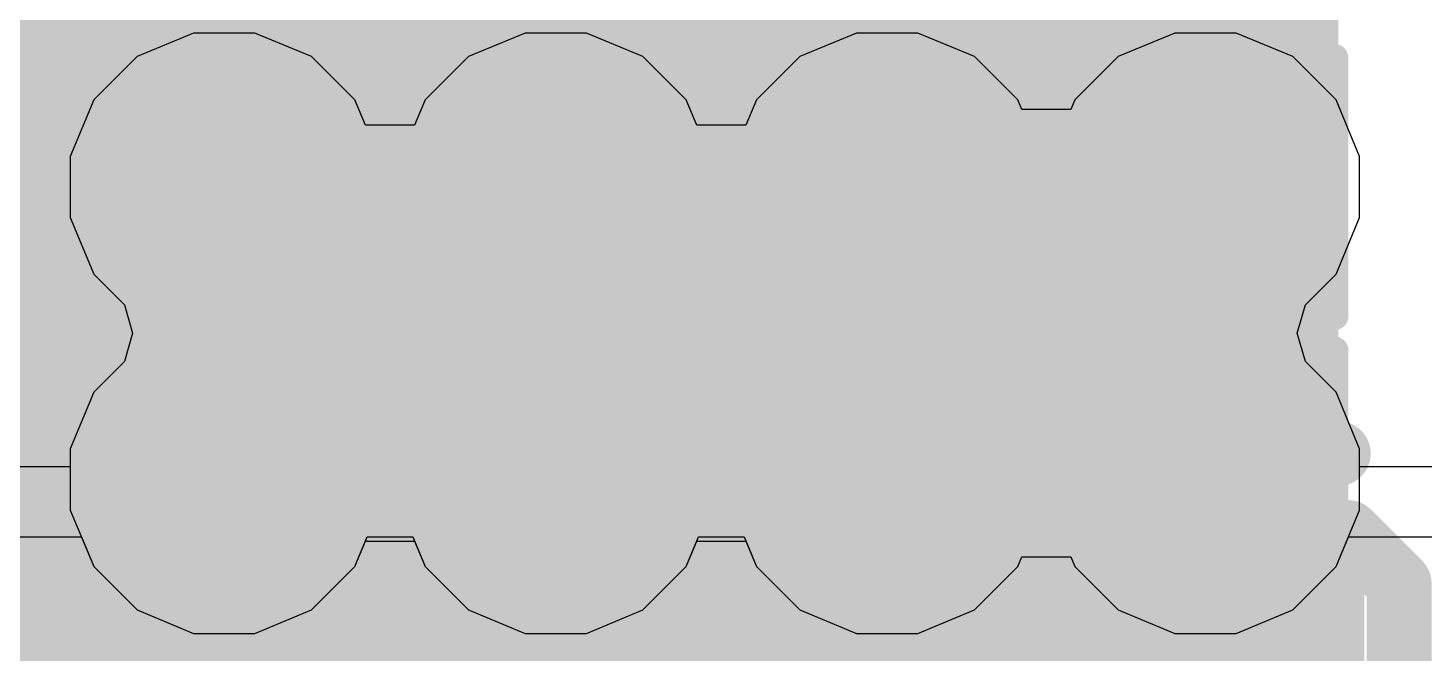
# Model space of a CAD drawing. Header units: inches. Extents: x -6 to 283, y -12 to 154.
# Drawn here: x 13.267 to 16, y -1.917 to -0.693 of the extents above; entities that cross this region are included whole.
import ezdxf

# ---------------------------------------------------------------- set-up
doc = ezdxf.new("R2010")
doc.units = ezdxf.units.IN
for name, color, linetype in [('Bottom Layer', 5, 'Continuous'), ('Drill Drawing', 1, 'Continuous'), ('GND-1', 16, 'Continuous'), ('GND-2', 90, 'Continuous'), ('GND-3', 216, 'Continuous'), ('GND-4', 54, 'Continuous'), ('PWR-1', 156, 'Continuous'), ('PWR-2', 130, 'Continuous'), ('Signal L1', 76, 'Continuous'), ('Signal L2', 6, 'Continuous'), ('Top Layer', 1, 'Continuous'), ('Top Overlay', 2, 'Continuous'), ('Top Paste', 8, 'Continuous'), ('Top Solder', 216, 'Continuous'), ('Via Holes', 16, 'Continuous')]:
    doc.layers.add(name, color=color, linetype=linetype)

# ---------------------------------------------------------------- blocks, each defined once
blk = doc.blocks.new('DFN1006_2L__B__D____________200')
at = {"layer": 'Top Layer'}
for points in [[(-0.525, 0.35), (-0.125, 0.35), (-0.125, -0.35), (-0.525, -0.35)], [(0.125, 0.35), (0.525, 0.35), (0.525, -0.35), (0.125, -0.35)]]:
    blk.add_hatch(color=1, dxfattribs=at).paths.add_polyline_path(points)
at = {"layer": 'Top Paste'}
for points in [[(-0.525, 0.35), (-0.125, 0.35), (-0.125, -0.35), (-0.525, -0.35)], [(0.125, 0.35), (0.525, 0.35), (0.525, -0.35), (0.125, -0.35)]]:
    blk.add_hatch(color=8, dxfattribs=at).paths.add_polyline_path(points)
at = {"layer": 'Top Solder'}
for points in [[(-0.5758, 0.4008), (-0.0742, 0.4008), (-0.0742, -0.4008), (-0.5758, -0.4008)], [(0.0742, 0.4008), (0.5758, 0.4008), (0.5758, -0.4008), (0.0742, -0.4008)]]:
    blk.add_hatch(color=216, dxfattribs=at).paths.add_polyline_path(points)
at = {"layer": 'Top Overlay'}
for points in [[(-0.6283, 0.3691, 0.127, 0.127, 0), (-0.5283, 0.4692, 0.127, 0.127, 0)], [(-0.4983, 0.4692, 0.127, 0.127, 0), (-0.5283, 0.4692, 0.127, 0.127, 0)], [(-0.254, 0.4692, 0.127, 0.127, 0), (-0.4983, 0.4692, 0.127, 0.127, 0)], [(0.4983, 0.4692, 0.127, 0.127, 0), (0.254, 0.4692, 0.127, 0.127, 0)], [(0.5283, 0.4692, 0.127, 0.127, 0), (0.4983, 0.4692, 0.127, 0.127, 0)], [(0.6283, 0.3691, 0.127, 0.127, 0), (0.5283, 0.4692, 0.127, 0.127, 0)], [(-0.783, -0.41, 0.127, 0.127, 0), (-0.783, 0.35, 0.127, 0.127, 0)], [(-0.6283, -0.3691, 0.127, 0.127, 0), (-0.6283, 0.3691, 0.127, 0.127, 0)], [(0.6283, -0.3691, 0.127, 0.127, 0), (0.6283, 0.3691, 0.127, 0.127, 0)], [(0.783, -0.41, 0.127, 0.127, 0), (0.783, 0.35, 0.127, 0.127, 0)], [(-0.5283, -0.4692, 0.127, 0.127, 0), (-0.6283, -0.3691, 0.127, 0.127, 0)], [(0.5283, -0.4692, 0.127, 0.127, 0), (0.6283, -0.3691, 0.127, 0.127, 0)], [(-0.254, -0.4692, 0.127, 0.127, 0), (-0.5283, -0.4692, 0.127, 0.127, 0)], [(0.5283, -0.4692, 0.127, 0.127, 0), (0.254, -0.4692, 0.127, 0.127, 0)]]:
    blk.add_lwpolyline(points, format="xyseb", dxfattribs=at)
for points in [[(-0.5601, 0.4692, 0.0635, 0.0635, 1), (-0.4966, 0.4692, 0.0635, 0.0635, 1)], [(-0.5601, 0.4692, 0.0635, 0.0635, 1), (-0.4966, 0.4692, 0.0635, 0.0635, 1)], [(-0.5301, 0.4692, 0.0635, 0.0635, 1), (-0.4666, 0.4692, 0.0635, 0.0635, 1)], [(-0.5301, 0.4692, 0.0635, 0.0635, 1), (-0.4666, 0.4692, 0.0635, 0.0635, 1)], [(-0.2857, 0.4692, 0.0635, 0.0635, 1), (-0.2223, 0.4692, 0.0635, 0.0635, 1)], [(0.2223, 0.4692, 0.0635, 0.0635, 1), (0.2857, 0.4692, 0.0635, 0.0635, 1)], [(0.4666, 0.4692, 0.0635, 0.0635, 1), (0.5301, 0.4692, 0.0635, 0.0635, 1)], [(0.4666, 0.4692, 0.0635, 0.0635, 1), (0.5301, 0.4692, 0.0635, 0.0635, 1)], [(0.4966, 0.4692, 0.0635, 0.0635, 1), (0.5601, 0.4692, 0.0635, 0.0635, 1)], [(0.4966, 0.4692, 0.0635, 0.0635, 1), (0.5601, 0.4692, 0.0635, 0.0635, 1)], [(-0.8147, 0.35, 0.0635, 0.0635, 1), (-0.7512, 0.35, 0.0635, 0.0635, 1)], [(-0.6601, 0.3691, 0.0635, 0.0635, 1), (-0.5966, 0.3691, 0.0635, 0.0635, 1)], [(-0.6601, 0.3691, 0.0635, 0.0635, 1), (-0.5966, 0.3691, 0.0635, 0.0635, 1)], [(0.5966, 0.3691, 0.0635, 0.0635, 1), (0.6601, 0.3691, 0.0635, 0.0635, 1)], [(0.5966, 0.3691, 0.0635, 0.0635, 1), (0.6601, 0.3691, 0.0635, 0.0635, 1)], [(0.7512, 0.35, 0.0635, 0.0635, 1), (0.8147, 0.35, 0.0635, 0.0635, 1)], [(-0.6601, -0.3691, 0.0635, 0.0635, 1), (-0.5966, -0.3691, 0.0635, 0.0635, 1)], [(-0.6601, -0.3691, 0.0635, 0.0635, 1), (-0.5966, -0.3691, 0.0635, 0.0635, 1)], [(0.5966, -0.3691, 0.0635, 0.0635, 1), (0.6601, -0.3691, 0.0635, 0.0635, 1)], [(0.5966, -0.3691, 0.0635, 0.0635, 1), (0.6601, -0.3691, 0.0635, 0.0635, 1)], [(-0.8147, -0.41, 0.0635, 0.0635, 1), (-0.7512, -0.41, 0.0635, 0.0635, 1)], [(0.7512, -0.41, 0.0635, 0.0635, 1), (0.8147, -0.41, 0.0635, 0.0635, 1)], [(-0.5601, -0.4692, 0.0635, 0.0635, 1), (-0.4966, -0.4692, 0.0635, 0.0635, 1)], [(-0.5601, -0.4692, 0.0635, 0.0635, 1), (-0.4966, -0.4692, 0.0635, 0.0635, 1)], [(-0.2857, -0.4692, 0.0635, 0.0635, 1), (-0.2223, -0.4692, 0.0635, 0.0635, 1)], [(0.2223, -0.4692, 0.0635, 0.0635, 1), (0.2857, -0.4692, 0.0635, 0.0635, 1)], [(0.4966, -0.4692, 0.0635, 0.0635, 1), (0.5601, -0.4692, 0.0635, 0.0635, 1)], [(0.4966, -0.4692, 0.0635, 0.0635, 1), (0.5601, -0.4692, 0.0635, 0.0635, 1)]]:
    blk.add_lwpolyline(points, format="xyseb", close=True, dxfattribs=at)

msp = doc.modelspace()

# ---------------------------------------------------------------- hatches: boundary and pattern name
at = {"layer": 'Bottom Layer'}
h = msp.add_hatch(color=5, dxfattribs=at)
edge = h.paths.add_edge_path()
edge.add_arc((13.6514, -1.0041), 0.2, 0, 360)
h = msp.add_hatch(color=5, dxfattribs=at)
edge = h.paths.add_edge_path()
edge.add_arc((14.3002, -1.0041), 0.2, 0, 360)
h = msp.add_hatch(color=5, dxfattribs=at)
edge = h.paths.add_edge_path()
edge.add_arc((14.949, -1.0041), 0.2, 0, 360)
h = msp.add_hatch(color=5, dxfattribs=at)
edge = h.paths.add_edge_path()
edge.add_arc((15.5725, -1.0041), 0.2, 0, 360)
h = msp.add_hatch(color=5, dxfattribs=at)
edge = h.paths.add_edge_path()
edge.add_arc((13.6514, -1.5767), 0.2, 0, 360)
h = msp.add_hatch(color=5, dxfattribs=at)
edge = h.paths.add_edge_path()
edge.add_arc((14.3002, -1.5767), 0.2, 0, 360)
h = msp.add_hatch(color=5, dxfattribs=at)
edge = h.paths.add_edge_path()
edge.add_arc((14.949, -1.5767), 0.2, 0, 360)
h = msp.add_hatch(color=5, dxfattribs=at)
edge = h.paths.add_edge_path()
edge.add_arc((15.5725, -1.5767), 0.2, 0, 360)
at = {"layer": 'GND-1'}
h = msp.add_hatch(color=16, dxfattribs=at)
edge = h.paths.add_edge_path()
edge.add_arc((13.6514, -1.0041), 0.2, 0, 360)
h = msp.add_hatch(color=16, dxfattribs=at)
edge = h.paths.add_edge_path()
edge.add_arc((14.3002, -1.0041), 0.2, 0, 360)
h = msp.add_hatch(color=16, dxfattribs=at)
edge = h.paths.add_edge_path()
edge.add_arc((14.949, -1.0041), 0.2, 0, 360)
h = msp.add_hatch(color=16, dxfattribs=at)
edge = h.paths.add_edge_path()
edge.add_arc((15.5725, -1.0041), 0.2, 0, 360)
h = msp.add_hatch(color=16, dxfattribs=at)
edge = h.paths.add_edge_path()
edge.add_arc((13.6514, -1.5767), 0.2, 0, 360)
h = msp.add_hatch(color=16, dxfattribs=at)
edge = h.paths.add_edge_path()
edge.add_arc((14.3002, -1.5767), 0.2, 0, 360)
h = msp.add_hatch(color=16, dxfattribs=at)
edge = h.paths.add_edge_path()
edge.add_arc((14.949, -1.5767), 0.2, 0, 360)
h = msp.add_hatch(color=16, dxfattribs=at)
edge = h.paths.add_edge_path()
edge.add_arc((15.5725, -1.5767), 0.2, 0, 360)
at = {"layer": 'GND-2'}
h = msp.add_hatch(color=90, dxfattribs=at)
edge = h.paths.add_edge_path()
edge.add_arc((13.6514, -1.0041), 0.2, 0, 360)
h = msp.add_hatch(color=90, dxfattribs=at)
edge = h.paths.add_edge_path()
edge.add_arc((14.3002, -1.0041), 0.2, 0, 360)
h = msp.add_hatch(color=90, dxfattribs=at)
edge = h.paths.add_edge_path()
edge.add_arc((14.949, -1.0041), 0.2, 0, 360)
h = msp.add_hatch(color=90, dxfattribs=at)
edge = h.paths.add_edge_path()
edge.add_arc((15.5725, -1.0041), 0.2, 0, 360)
h = msp.add_hatch(color=90, dxfattribs=at)
edge = h.paths.add_edge_path()
edge.add_arc((13.6514, -1.5767), 0.2, 0, 360)
h = msp.add_hatch(color=90, dxfattribs=at)
edge = h.paths.add_edge_path()
edge.add_arc((14.3002, -1.5767), 0.2, 0, 360)
h = msp.add_hatch(color=90, dxfattribs=at)
edge = h.paths.add_edge_path()
edge.add_arc((14.949, -1.5767), 0.2, 0, 360)
h = msp.add_hatch(color=90, dxfattribs=at)
edge = h.paths.add_edge_path()
edge.add_arc((15.5725, -1.5767), 0.2, 0, 360)
at = {"layer": 'GND-3'}
h = msp.add_hatch(color=216, dxfattribs=at)
edge = h.paths.add_edge_path()
edge.add_arc((13.6514, -1.0041), 0.2, 0, 360)
h = msp.add_hatch(color=216, dxfattribs=at)
edge = h.paths.add_edge_path()
edge.add_arc((14.3002, -1.0041), 0.2, 0, 360)
h = msp.add_hatch(color=216, dxfattribs=at)
edge = h.paths.add_edge_path()
edge.add_arc((14.949, -1.0041), 0.2, 0, 360)
h = msp.add_hatch(color=216, dxfattribs=at)
edge = h.paths.add_edge_path()
edge.add_arc((15.5725, -1.0041), 0.2, 0, 360)
h = msp.add_hatch(color=216, dxfattribs=at)
edge = h.paths.add_edge_path()
edge.add_arc((13.6514, -1.5767), 0.2, 0, 360)
h = msp.add_hatch(color=216, dxfattribs=at)
edge = h.paths.add_edge_path()
edge.add_arc((14.3002, -1.5767), 0.2, 0, 360)
h = msp.add_hatch(color=216, dxfattribs=at)
edge = h.paths.add_edge_path()
edge.add_arc((14.949, -1.5767), 0.2, 0, 360)
h = msp.add_hatch(color=216, dxfattribs=at)
edge = h.paths.add_edge_path()
edge.add_arc((15.5725, -1.5767), 0.2, 0, 360)
at = {"layer": 'GND-4'}
h = msp.add_hatch(color=54, dxfattribs=at)
edge = h.paths.add_edge_path()
edge.add_arc((13.6514, -1.0041), 0.2, 0, 360)
h = msp.add_hatch(color=54, dxfattribs=at)
edge = h.paths.add_edge_path()
edge.add_arc((14.3002, -1.0041), 0.2, 0, 360)
h = msp.add_hatch(color=54, dxfattribs=at)
edge = h.paths.add_edge_path()
edge.add_arc((14.949, -1.0041), 0.2, 0, 360)
h = msp.add_hatch(color=54, dxfattribs=at)
edge = h.paths.add_edge_path()
edge.add_arc((15.5725, -1.0041), 0.2, 0, 360)
h = msp.add_hatch(color=54, dxfattribs=at)
edge = h.paths.add_edge_path()
edge.add_arc((13.6514, -1.5767), 0.2, 0, 360)
h = msp.add_hatch(color=54, dxfattribs=at)
edge = h.paths.add_edge_path()
edge.add_arc((14.3002, -1.5767), 0.2, 0, 360)
h = msp.add_hatch(color=54, dxfattribs=at)
edge = h.paths.add_edge_path()
edge.add_arc((14.949, -1.5767), 0.2, 0, 360)
h = msp.add_hatch(color=54, dxfattribs=at)
edge = h.paths.add_edge_path()
edge.add_arc((15.5725, -1.5767), 0.2, 0, 360)
at = {"layer": 'PWR-1'}
h = msp.add_hatch(color=156, dxfattribs=at)
edge = h.paths.add_edge_path()
edge.add_arc((13.6514, -1.0041), 0.2, 0, 360)
h = msp.add_hatch(color=156, dxfattribs=at)
edge = h.paths.add_edge_path()
edge.add_arc((14.3002, -1.0041), 0.2, 0, 360)
h = msp.add_hatch(color=156, dxfattribs=at)
edge = h.paths.add_edge_path()
edge.add_arc((14.949, -1.0041), 0.2, 0, 360)
h = msp.add_hatch(color=156, dxfattribs=at)
edge = h.paths.add_edge_path()
edge.add_arc((15.5725, -1.0041), 0.2, 0, 360)
h = msp.add_hatch(color=156, dxfattribs=at)
edge = h.paths.add_edge_path()
edge.add_arc((13.6514, -1.5767), 0.2, 0, 360)
h = msp.add_hatch(color=156, dxfattribs=at)
edge = h.paths.add_edge_path()
edge.add_arc((14.3002, -1.5767), 0.2, 0, 360)
h = msp.add_hatch(color=156, dxfattribs=at)
edge = h.paths.add_edge_path()
edge.add_arc((14.949, -1.5767), 0.2, 0, 360)
h = msp.add_hatch(color=156, dxfattribs=at)
edge = h.paths.add_edge_path()
edge.add_arc((15.5725, -1.5767), 0.2, 0, 360)
at = {"layer": 'PWR-2'}
h = msp.add_hatch(color=130, dxfattribs=at)
edge = h.paths.add_edge_path()
edge.add_arc((13.6514, -1.0041), 0.2, 0, 360)
h = msp.add_hatch(color=130, dxfattribs=at)
edge = h.paths.add_edge_path()
edge.add_arc((14.3002, -1.0041), 0.2, 0, 360)
h = msp.add_hatch(color=130, dxfattribs=at)
edge = h.paths.add_edge_path()
edge.add_arc((14.949, -1.0041), 0.2, 0, 360)
h = msp.add_hatch(color=130, dxfattribs=at)
edge = h.paths.add_edge_path()
edge.add_arc((15.5725, -1.0041), 0.2, 0, 360)
h = msp.add_hatch(color=130, dxfattribs=at)
edge = h.paths.add_edge_path()
edge.add_arc((13.6514, -1.5767), 0.2, 0, 360)
h = msp.add_hatch(color=130, dxfattribs=at)
edge = h.paths.add_edge_path()
edge.add_arc((14.3002, -1.5767), 0.2, 0, 360)
h = msp.add_hatch(color=130, dxfattribs=at)
edge = h.paths.add_edge_path()
edge.add_arc((14.949, -1.5767), 0.2, 0, 360)
h = msp.add_hatch(color=130, dxfattribs=at)
edge = h.paths.add_edge_path()
edge.add_arc((15.5725, -1.5767), 0.2, 0, 360)
at = {"layer": 'Signal L1'}
h = msp.add_hatch(color=76, dxfattribs=at)
edge = h.paths.add_edge_path()
edge.add_arc((13.6514, -1.0041), 0.2, 0, 360)
h = msp.add_hatch(color=76, dxfattribs=at)
edge = h.paths.add_edge_path()
edge.add_arc((14.3002, -1.0041), 0.2, 0, 360)
h = msp.add_hatch(color=76, dxfattribs=at)
edge = h.paths.add_edge_path()
edge.add_arc((14.949, -1.0041), 0.2, 0, 360)
h = msp.add_hatch(color=76, dxfattribs=at)
edge = h.paths.add_edge_path()
edge.add_arc((15.5725, -1.0041), 0.2, 0, 360)
h = msp.add_hatch(color=76, dxfattribs=at)
edge = h.paths.add_edge_path()
edge.add_arc((13.6514, -1.5767), 0.2, 0, 360)
h = msp.add_hatch(color=76, dxfattribs=at)
edge = h.paths.add_edge_path()
edge.add_arc((14.3002, -1.5767), 0.2, 0, 360)
h = msp.add_hatch(color=76, dxfattribs=at)
edge = h.paths.add_edge_path()
edge.add_arc((14.949, -1.5767), 0.2, 0, 360)
h = msp.add_hatch(color=76, dxfattribs=at)
edge = h.paths.add_edge_path()
edge.add_arc((15.5725, -1.5767), 0.2, 0, 360)
at = {"layer": 'Signal L2'}
h = msp.add_hatch(color=6, dxfattribs=at)
edge = h.paths.add_edge_path()
edge.add_arc((13.6514, -1.0041), 0.2, 0, 360)
h = msp.add_hatch(color=6, dxfattribs=at)
edge = h.paths.add_edge_path()
edge.add_arc((14.3002, -1.0041), 0.2, 0, 360)
h = msp.add_hatch(color=6, dxfattribs=at)
edge = h.paths.add_edge_path()
edge.add_arc((14.949, -1.0041), 0.2, 0, 360)
h = msp.add_hatch(color=6, dxfattribs=at)
edge = h.paths.add_edge_path()
edge.add_arc((15.5725, -1.0041), 0.2, 0, 360)
h = msp.add_hatch(color=6, dxfattribs=at)
edge = h.paths.add_edge_path()
edge.add_arc((13.6514, -1.5767), 0.2, 0, 360)
h = msp.add_hatch(color=6, dxfattribs=at)
edge = h.paths.add_edge_path()
edge.add_arc((14.3002, -1.5767), 0.2, 0, 360)
h = msp.add_hatch(color=6, dxfattribs=at)
edge = h.paths.add_edge_path()
edge.add_arc((14.949, -1.5767), 0.2, 0, 360)
h = msp.add_hatch(color=6, dxfattribs=at)
edge = h.paths.add_edge_path()
edge.add_arc((15.5725, -1.5767), 0.2, 0, 360)
at = {"layer": 'Top Layer'}
msp.add_hatch(color=1, dxfattribs=at).paths.add_polyline_path([(11.3164, -2.2167), (15.8324, -2.2167), (15.8324, -0.6047), (11.3164, -0.6047)])
h = msp.add_hatch(color=1, dxfattribs=at)
edge = h.paths.add_edge_path()
edge.add_arc((13.6514, -1.0041), 0.2, 0, 360)
h = msp.add_hatch(color=1, dxfattribs=at)
edge = h.paths.add_edge_path()
edge.add_arc((14.3002, -1.0041), 0.2, 0, 360)
h = msp.add_hatch(color=1, dxfattribs=at)
edge = h.paths.add_edge_path()
edge.add_arc((14.949, -1.0041), 0.2, 0, 360)
h = msp.add_hatch(color=1, dxfattribs=at)
edge = h.paths.add_edge_path()
edge.add_arc((15.5725, -1.0041), 0.2, 0, 360)
h = msp.add_hatch(color=1, dxfattribs=at)
edge = h.paths.add_edge_path()
edge.add_arc((13.6514, -1.5767), 0.2, 0, 360)
h = msp.add_hatch(color=1, dxfattribs=at)
edge = h.paths.add_edge_path()
edge.add_arc((14.3002, -1.5767), 0.2, 0, 360)
h = msp.add_hatch(color=1, dxfattribs=at)
edge = h.paths.add_edge_path()
edge.add_arc((14.949, -1.5767), 0.2, 0, 360)
h = msp.add_hatch(color=1, dxfattribs=at)
edge = h.paths.add_edge_path()
edge.add_arc((15.5725, -1.5767), 0.2, 0, 360)
at = {"layer": 'Via Holes'}
h = msp.add_hatch(color=7, dxfattribs=at)
edge = h.paths.add_edge_path()
edge.add_arc((13.6514, -1.0041), 0.1, 0, 360)
h = msp.add_hatch(color=7, dxfattribs=at)
edge = h.paths.add_edge_path()
edge.add_arc((14.3002, -1.0041), 0.1, 0, 360)
h = msp.add_hatch(color=7, dxfattribs=at)
edge = h.paths.add_edge_path()
edge.add_arc((14.949, -1.0041), 0.1, 0, 360)
h = msp.add_hatch(color=7, dxfattribs=at)
edge = h.paths.add_edge_path()
edge.add_arc((15.5725, -1.0041), 0.1, 0, 360)
h = msp.add_hatch(color=7, dxfattribs=at)
edge = h.paths.add_edge_path()
edge.add_arc((13.6514, -1.5767), 0.1, 0, 360)
h = msp.add_hatch(color=7, dxfattribs=at)
edge = h.paths.add_edge_path()
edge.add_arc((14.3002, -1.5767), 0.1, 0, 360)
h = msp.add_hatch(color=7, dxfattribs=at)
edge = h.paths.add_edge_path()
edge.add_arc((14.949, -1.5767), 0.1, 0, 360)
h = msp.add_hatch(color=7, dxfattribs=at)
edge = h.paths.add_edge_path()
edge.add_arc((15.5725, -1.5767), 0.1, 0, 360)

# ---------------------------------------------------------------- linework, layer by layer
at = {"layer": 'Bottom Layer'}
for p, q in [((13.5914, -0.7025), (13.4806, -0.7484)), ((13.7114, -0.7025), (13.5914, -0.7025)), ((13.8223, -0.7484), (13.7114, -0.7025)), ((14.2402, -0.7025), (14.1294, -0.7484)), ((14.3602, -0.7025), (14.2402, -0.7025)), ((14.4711, -0.7484), (14.3602, -0.7025)), ((14.8891, -0.7025), (14.7782, -0.7484)), ((15.009, -0.7025), (14.8891, -0.7025)), ((15.1199, -0.7484), (15.009, -0.7025)), ((15.5125, -0.7025), (15.4016, -0.7484)), ((15.6325, -0.7025), (15.5125, -0.7025)), ((15.7433, -0.7484), (15.6325, -0.7025)), ((13.4806, -0.7484), (13.3957, -0.8332)), ((13.9071, -0.8332), (13.8223, -0.7484)), ((14.1294, -0.7484), (14.0445, -0.8332)), ((14.5559, -0.8332), (14.4711, -0.7484)), ((14.7782, -0.7484), (14.6934, -0.8332)), ((15.2047, -0.8332), (15.1199, -0.7484)), ((15.4016, -0.7484), (15.3168, -0.8332)), ((15.8281, -0.8332), (15.7433, -0.7484)), ((13.3957, -0.8332), (13.3498, -0.9441)), ((13.9277, -0.883), (13.9071, -0.8332)), ((14.0445, -0.8332), (14.0239, -0.883)), ((14.5765, -0.883), (14.5559, -0.8332)), ((14.6934, -0.8332), (14.6728, -0.883)), ((15.2126, -0.8523), (15.2047, -0.8332)), ((15.3168, -0.8332), (15.3089, -0.8523)), ((15.8741, -0.9441), (15.8281, -0.8332)), ((15.3089, -0.8523), (15.2126, -0.8523)), ((14.0239, -0.883), (13.9277, -0.883)), ((14.6728, -0.883), (14.5765, -0.883)), ((13.3498, -0.9441), (13.3498, -1.064)), ((15.8741, -1.064), (15.8741, -0.9441)), ((13.3498, -1.064), (13.3957, -1.1749)), ((15.8281, -1.1749), (15.8741, -1.064)), ((13.3957, -1.1749), (13.4558, -1.235)), ((15.768, -1.235), (15.8281, -1.1749)), ((13.4558, -1.235), (13.4718, -1.2904)), ((15.7521, -1.2904), (15.768, -1.235)), ((13.4718, -1.2904), (13.4558, -1.3457)), ((15.768, -1.3457), (15.7521, -1.2904)), ((13.4558, -1.3457), (13.3957, -1.4058)), ((15.8281, -1.4058), (15.768, -1.3457)), ((13.3957, -1.4058), (13.3498, -1.5167)), ((15.8741, -1.5167), (15.8281, -1.4058)), ((13.3498, -1.5167), (13.3498, -1.552)), ((15.8741, -1.552), (15.8741, -1.5167)), ((13.3498, -1.552), (13.1364, -1.552)), ((16.3689, -1.552), (15.8741, -1.552)), ((13.1364, -1.6894), (13.3717, -1.6894)), ((13.3717, -1.6894), (13.3957, -1.7475)), ((13.9071, -1.7475), (13.9312, -1.6894)), ((13.9312, -1.6894), (14.0205, -1.6894)), ((14.0205, -1.6894), (14.0445, -1.7475)), ((14.5559, -1.7475), (14.58, -1.6894)), ((14.58, -1.6894), (14.6693, -1.6894)), ((14.6693, -1.6894), (14.6934, -1.7475)), ((15.8281, -1.7475), (15.8522, -1.6894)), ((15.8522, -1.6894), (19.8747, -1.6894)), ((13.3957, -1.7475), (13.4806, -1.8324)), ((13.8223, -1.8324), (13.9071, -1.7475)), ((14.0445, -1.7475), (14.1294, -1.8324)), ((14.4711, -1.8324), (14.5559, -1.7475)), ((14.6934, -1.7475), (14.7782, -1.8324)), ((15.1199, -1.8324), (15.2047, -1.7475)), ((15.2047, -1.7475), (15.2126, -1.7284)), ((15.2126, -1.7284), (15.3089, -1.7284)), ((15.3089, -1.7284), (15.3168, -1.7475)), ((15.3168, -1.7475), (15.4016, -1.8324)), ((15.7433, -1.8324), (15.8281, -1.7475)), ((13.4806, -1.8324), (13.5914, -1.8783)), ((13.7114, -1.8783), (13.8223, -1.8324)), ((14.1294, -1.8324), (14.2402, -1.8783)), ((14.3602, -1.8783), (14.4711, -1.8324)), ((14.7782, -1.8324), (14.8891, -1.8783)), ((15.009, -1.8783), (15.1199, -1.8324)), ((15.4016, -1.8324), (15.5125, -1.8783)), ((15.6325, -1.8783), (15.7433, -1.8324)), ((13.5914, -1.8783), (13.7114, -1.8783)), ((14.2402, -1.8783), (14.3602, -1.8783)), ((14.8891, -1.8783), (15.009, -1.8783)), ((15.5125, -1.8783), (15.6325, -1.8783))]:
    msp.add_line(p, q, dxfattribs=at)
at = {"layer": 'Drill Drawing'}
for points in [[(13.3974, -0.7501, 0.0508, 0.0508, 0), (13.9054, -0.7501, 0.0508, 0.0508, 0)], [(13.3974, -1.2581, 0.0508, 0.0508, 0), (13.3974, -0.7501, 0.0508, 0.0508, 0)], [(13.9054, -1.2581, 0.0508, 0.0508, 0), (13.9054, -0.7501, 0.0508, 0.0508, 0)], [(14.0462, -0.7501, 0.0508, 0.0508, 0), (14.5542, -0.7501, 0.0508, 0.0508, 0)], [(14.0462, -1.2581, 0.0508, 0.0508, 0), (14.0462, -0.7501, 0.0508, 0.0508, 0)], [(14.5542, -1.2581, 0.0508, 0.0508, 0), (14.5542, -0.7501, 0.0508, 0.0508, 0)], [(14.695, -0.7501, 0.0508, 0.0508, 0), (15.203, -0.7501, 0.0508, 0.0508, 0)], [(14.695, -1.2581, 0.0508, 0.0508, 0), (14.695, -0.7501, 0.0508, 0.0508, 0)], [(15.203, -1.2581, 0.0508, 0.0508, 0), (15.203, -0.7501, 0.0508, 0.0508, 0)], [(15.3185, -0.7501, 0.0508, 0.0508, 0), (15.8265, -0.7501, 0.0508, 0.0508, 0)], [(15.3185, -1.2581, 0.0508, 0.0508, 0), (15.3185, -0.7501, 0.0508, 0.0508, 0)], [(15.8265, -1.2581, 0.0508, 0.0508, 0), (15.8265, -0.7501, 0.0508, 0.0508, 0)], [(13.3974, -1.2581, 0.0508, 0.0508, 0), (13.9054, -1.2581, 0.0508, 0.0508, 0)], [(14.0462, -1.2581, 0.0508, 0.0508, 0), (14.5542, -1.2581, 0.0508, 0.0508, 0)], [(14.695, -1.2581, 0.0508, 0.0508, 0), (15.203, -1.2581, 0.0508, 0.0508, 0)], [(15.3185, -1.2581, 0.0508, 0.0508, 0), (15.8265, -1.2581, 0.0508, 0.0508, 0)], [(13.3974, -1.3227, 0.0508, 0.0508, 0), (13.9054, -1.3227, 0.0508, 0.0508, 0)], [(13.3974, -1.8307, 0.0508, 0.0508, 0), (13.3974, -1.3227, 0.0508, 0.0508, 0)], [(13.9054, -1.8307, 0.0508, 0.0508, 0), (13.9054, -1.3227, 0.0508, 0.0508, 0)], [(14.0462, -1.3227, 0.0508, 0.0508, 0), (14.5542, -1.3227, 0.0508, 0.0508, 0)], [(14.0462, -1.8307, 0.0508, 0.0508, 0), (14.0462, -1.3227, 0.0508, 0.0508, 0)], [(14.5542, -1.8307, 0.0508, 0.0508, 0), (14.5542, -1.3227, 0.0508, 0.0508, 0)], [(14.695, -1.3227, 0.0508, 0.0508, 0), (15.203, -1.3227, 0.0508, 0.0508, 0)], [(14.695, -1.8307, 0.0508, 0.0508, 0), (14.695, -1.3227, 0.0508, 0.0508, 0)], [(15.203, -1.8307, 0.0508, 0.0508, 0), (15.203, -1.3227, 0.0508, 0.0508, 0)], [(15.3185, -1.3227, 0.0508, 0.0508, 0), (15.8265, -1.3227, 0.0508, 0.0508, 0)], [(15.3185, -1.8307, 0.0508, 0.0508, 0), (15.3185, -1.3227, 0.0508, 0.0508, 0)], [(15.8265, -1.8307, 0.0508, 0.0508, 0), (15.8265, -1.3227, 0.0508, 0.0508, 0)], [(13.3974, -1.8307, 0.0508, 0.0508, 0), (13.9054, -1.8307, 0.0508, 0.0508, 0)], [(14.0462, -1.8307, 0.0508, 0.0508, 0), (14.5542, -1.8307, 0.0508, 0.0508, 0)], [(14.695, -1.8307, 0.0508, 0.0508, 0), (15.203, -1.8307, 0.0508, 0.0508, 0)], [(15.3185, -1.8307, 0.0508, 0.0508, 0), (15.8265, -1.8307, 0.0508, 0.0508, 0)]]:
    msp.add_lwpolyline(points, format="xyseb", dxfattribs=at)
for points in [[(13.3847, -0.7501, 0.0254, 0.0254, 1), (13.4101, -0.7501, 0.0254, 0.0254, 1)], [(13.3847, -0.7501, 0.0254, 0.0254, 1), (13.4101, -0.7501, 0.0254, 0.0254, 1)], [(13.8927, -0.7501, 0.0254, 0.0254, 1), (13.9181, -0.7501, 0.0254, 0.0254, 1)], [(13.8927, -0.7501, 0.0254, 0.0254, 1), (13.9181, -0.7501, 0.0254, 0.0254, 1)], [(14.0335, -0.7501, 0.0254, 0.0254, 1), (14.0589, -0.7501, 0.0254, 0.0254, 1)], [(14.0335, -0.7501, 0.0254, 0.0254, 1), (14.0589, -0.7501, 0.0254, 0.0254, 1)], [(14.5415, -0.7501, 0.0254, 0.0254, 1), (14.5669, -0.7501, 0.0254, 0.0254, 1)], [(14.5415, -0.7501, 0.0254, 0.0254, 1), (14.5669, -0.7501, 0.0254, 0.0254, 1)], [(14.6823, -0.7501, 0.0254, 0.0254, 1), (14.7077, -0.7501, 0.0254, 0.0254, 1)], [(14.6823, -0.7501, 0.0254, 0.0254, 1), (14.7077, -0.7501, 0.0254, 0.0254, 1)], [(15.1903, -0.7501, 0.0254, 0.0254, 1), (15.2157, -0.7501, 0.0254, 0.0254, 1)], [(15.1903, -0.7501, 0.0254, 0.0254, 1), (15.2157, -0.7501, 0.0254, 0.0254, 1)], [(15.3058, -0.7501, 0.0254, 0.0254, 1), (15.3312, -0.7501, 0.0254, 0.0254, 1)], [(15.3058, -0.7501, 0.0254, 0.0254, 1), (15.3312, -0.7501, 0.0254, 0.0254, 1)], [(15.8138, -0.7501, 0.0254, 0.0254, 1), (15.8392, -0.7501, 0.0254, 0.0254, 1)], [(15.8138, -0.7501, 0.0254, 0.0254, 1), (15.8392, -0.7501, 0.0254, 0.0254, 1)], [(13.3847, -1.2581, 0.0254, 0.0254, 1), (13.4101, -1.2581, 0.0254, 0.0254, 1)], [(13.3847, -1.2581, 0.0254, 0.0254, 1), (13.4101, -1.2581, 0.0254, 0.0254, 1)], [(13.8927, -1.2581, 0.0254, 0.0254, 1), (13.9181, -1.2581, 0.0254, 0.0254, 1)], [(13.8927, -1.2581, 0.0254, 0.0254, 1), (13.9181, -1.2581, 0.0254, 0.0254, 1)], [(14.0335, -1.2581, 0.0254, 0.0254, 1), (14.0589, -1.2581, 0.0254, 0.0254, 1)], [(14.0335, -1.2581, 0.0254, 0.0254, 1), (14.0589, -1.2581, 0.0254, 0.0254, 1)], [(14.5415, -1.2581, 0.0254, 0.0254, 1), (14.5669, -1.2581, 0.0254, 0.0254, 1)], [(14.5415, -1.2581, 0.0254, 0.0254, 1), (14.5669, -1.2581, 0.0254, 0.0254, 1)], [(14.6823, -1.2581, 0.0254, 0.0254, 1), (14.7077, -1.2581, 0.0254, 0.0254, 1)], [(14.6823, -1.2581, 0.0254, 0.0254, 1), (14.7077, -1.2581, 0.0254, 0.0254, 1)], [(15.1903, -1.2581, 0.0254, 0.0254, 1), (15.2157, -1.2581, 0.0254, 0.0254, 1)], [(15.1903, -1.2581, 0.0254, 0.0254, 1), (15.2157, -1.2581, 0.0254, 0.0254, 1)], [(15.3058, -1.2581, 0.0254, 0.0254, 1), (15.3312, -1.2581, 0.0254, 0.0254, 1)], [(15.3058, -1.2581, 0.0254, 0.0254, 1), (15.3312, -1.2581, 0.0254, 0.0254, 1)], [(15.8138, -1.2581, 0.0254, 0.0254, 1), (15.8392, -1.2581, 0.0254, 0.0254, 1)], [(15.8138, -1.2581, 0.0254, 0.0254, 1), (15.8392, -1.2581, 0.0254, 0.0254, 1)], [(13.3847, -1.3227, 0.0254, 0.0254, 1), (13.4101, -1.3227, 0.0254, 0.0254, 1)], [(13.3847, -1.3227, 0.0254, 0.0254, 1), (13.4101, -1.3227, 0.0254, 0.0254, 1)], [(13.8927, -1.3227, 0.0254, 0.0254, 1), (13.9181, -1.3227, 0.0254, 0.0254, 1)], [(13.8927, -1.3227, 0.0254, 0.0254, 1), (13.9181, -1.3227, 0.0254, 0.0254, 1)], [(14.0335, -1.3227, 0.0254, 0.0254, 1), (14.0589, -1.3227, 0.0254, 0.0254, 1)], [(14.0335, -1.3227, 0.0254, 0.0254, 1), (14.0589, -1.3227, 0.0254, 0.0254, 1)], [(14.5415, -1.3227, 0.0254, 0.0254, 1), (14.5669, -1.3227, 0.0254, 0.0254, 1)], [(14.5415, -1.3227, 0.0254, 0.0254, 1), (14.5669, -1.3227, 0.0254, 0.0254, 1)], [(14.6823, -1.3227, 0.0254, 0.0254, 1), (14.7077, -1.3227, 0.0254, 0.0254, 1)], [(14.6823, -1.3227, 0.0254, 0.0254, 1), (14.7077, -1.3227, 0.0254, 0.0254, 1)], [(15.1903, -1.3227, 0.0254, 0.0254, 1), (15.2157, -1.3227, 0.0254, 0.0254, 1)], [(15.1903, -1.3227, 0.0254, 0.0254, 1), (15.2157, -1.3227, 0.0254, 0.0254, 1)], [(15.3058, -1.3227, 0.0254, 0.0254, 1), (15.3312, -1.3227, 0.0254, 0.0254, 1)], [(15.3058, -1.3227, 0.0254, 0.0254, 1), (15.3312, -1.3227, 0.0254, 0.0254, 1)], [(15.8138, -1.3227, 0.0254, 0.0254, 1), (15.8392, -1.3227, 0.0254, 0.0254, 1)], [(15.8138, -1.3227, 0.0254, 0.0254, 1), (15.8392, -1.3227, 0.0254, 0.0254, 1)], [(13.3847, -1.8307, 0.0254, 0.0254, 1), (13.4101, -1.8307, 0.0254, 0.0254, 1)], [(13.3847, -1.8307, 0.0254, 0.0254, 1), (13.4101, -1.8307, 0.0254, 0.0254, 1)], [(13.8927, -1.8307, 0.0254, 0.0254, 1), (13.9181, -1.8307, 0.0254, 0.0254, 1)], [(13.8927, -1.8307, 0.0254, 0.0254, 1), (13.9181, -1.8307, 0.0254, 0.0254, 1)], [(14.0335, -1.8307, 0.0254, 0.0254, 1), (14.0589, -1.8307, 0.0254, 0.0254, 1)], [(14.0335, -1.8307, 0.0254, 0.0254, 1), (14.0589, -1.8307, 0.0254, 0.0254, 1)], [(14.5415, -1.8307, 0.0254, 0.0254, 1), (14.5669, -1.8307, 0.0254, 0.0254, 1)], [(14.5415, -1.8307, 0.0254, 0.0254, 1), (14.5669, -1.8307, 0.0254, 0.0254, 1)], [(14.6823, -1.8307, 0.0254, 0.0254, 1), (14.7077, -1.8307, 0.0254, 0.0254, 1)], [(14.6823, -1.8307, 0.0254, 0.0254, 1), (14.7077, -1.8307, 0.0254, 0.0254, 1)], [(15.1903, -1.8307, 0.0254, 0.0254, 1), (15.2157, -1.8307, 0.0254, 0.0254, 1)], [(15.1903, -1.8307, 0.0254, 0.0254, 1), (15.2157, -1.8307, 0.0254, 0.0254, 1)], [(15.3058, -1.8307, 0.0254, 0.0254, 1), (15.3312, -1.8307, 0.0254, 0.0254, 1)], [(15.3058, -1.8307, 0.0254, 0.0254, 1), (15.3312, -1.8307, 0.0254, 0.0254, 1)], [(15.8138, -1.8307, 0.0254, 0.0254, 1), (15.8392, -1.8307, 0.0254, 0.0254, 1)], [(15.8138, -1.8307, 0.0254, 0.0254, 1), (15.8392, -1.8307, 0.0254, 0.0254, 1)]]:
    msp.add_lwpolyline(points, format="xyseb", close=True, dxfattribs=at)
at = {"layer": 'GND-1'}
for p, q in [((13.5914, -0.7025), (13.4806, -0.7484)), ((13.7114, -0.7025), (13.5914, -0.7025)), ((13.8223, -0.7484), (13.7114, -0.7025)), ((14.2402, -0.7025), (14.1294, -0.7484)), ((14.3602, -0.7025), (14.2402, -0.7025)), ((14.4711, -0.7484), (14.3602, -0.7025)), ((14.8891, -0.7025), (14.7782, -0.7484)), ((15.009, -0.7025), (14.8891, -0.7025)), ((15.1199, -0.7484), (15.009, -0.7025)), ((15.5125, -0.7025), (15.4016, -0.7484)), ((15.6325, -0.7025), (15.5125, -0.7025)), ((15.7433, -0.7484), (15.6325, -0.7025)), ((13.4806, -0.7484), (13.3957, -0.8332)), ((13.9071, -0.8332), (13.8223, -0.7484)), ((14.1294, -0.7484), (14.0445, -0.8332)), ((14.5559, -0.8332), (14.4711, -0.7484)), ((14.7782, -0.7484), (14.6934, -0.8332)), ((15.2047, -0.8332), (15.1199, -0.7484)), ((15.4016, -0.7484), (15.3168, -0.8332)), ((15.8281, -0.8332), (15.7433, -0.7484)), ((13.3957, -0.8332), (13.3498, -0.9441)), ((13.9277, -0.883), (13.9071, -0.8332)), ((14.0445, -0.8332), (14.0239, -0.883)), ((14.5765, -0.883), (14.5559, -0.8332)), ((14.6934, -0.8332), (14.6728, -0.883)), ((15.2126, -0.8523), (15.2047, -0.8332)), ((15.3168, -0.8332), (15.3089, -0.8523)), ((15.8741, -0.9441), (15.8281, -0.8332)), ((15.3089, -0.8523), (15.2126, -0.8523)), ((14.0239, -0.883), (13.9277, -0.883)), ((14.6728, -0.883), (14.5765, -0.883)), ((13.3498, -0.9441), (13.3498, -1.064)), ((15.8741, -1.064), (15.8741, -0.9441)), ((13.3498, -1.064), (13.3957, -1.1749)), ((15.8281, -1.1749), (15.8741, -1.064)), ((13.3957, -1.1749), (13.4558, -1.235)), ((15.768, -1.235), (15.8281, -1.1749)), ((13.4558, -1.235), (13.4718, -1.2904)), ((15.7521, -1.2904), (15.768, -1.235)), ((13.4718, -1.2904), (13.4558, -1.3457)), ((15.768, -1.3457), (15.7521, -1.2904)), ((13.4558, -1.3457), (13.3957, -1.4058)), ((15.8281, -1.4058), (15.768, -1.3457)), ((13.3957, -1.4058), (13.3498, -1.5167)), ((15.8741, -1.5167), (15.8281, -1.4058)), ((13.3498, -1.5167), (13.3498, -1.6367)), ((15.8741, -1.6367), (15.8741, -1.5167)), ((13.3498, -1.6367), (13.3957, -1.7475)), ((15.8281, -1.7475), (15.8741, -1.6367)), ((13.9071, -1.7475), (13.9277, -1.6978)), ((13.9277, -1.6978), (14.0239, -1.6978)), ((14.0239, -1.6978), (14.0445, -1.7475)), ((14.5559, -1.7475), (14.5765, -1.6978)), ((14.5765, -1.6978), (14.6728, -1.6978)), ((14.6728, -1.6978), (14.6934, -1.7475)), ((13.3957, -1.7475), (13.4806, -1.8324)), ((13.8223, -1.8324), (13.9071, -1.7475)), ((14.0445, -1.7475), (14.1294, -1.8324)), ((14.4711, -1.8324), (14.5559, -1.7475)), ((14.6934, -1.7475), (14.7782, -1.8324)), ((15.1199, -1.8324), (15.2047, -1.7475)), ((15.2047, -1.7475), (15.2126, -1.7284)), ((15.2126, -1.7284), (15.3089, -1.7284)), ((15.3089, -1.7284), (15.3168, -1.7475)), ((15.3168, -1.7475), (15.4016, -1.8324)), ((15.7433, -1.8324), (15.8281, -1.7475)), ((13.4806, -1.8324), (13.5914, -1.8783)), ((13.7114, -1.8783), (13.8223, -1.8324)), ((14.1294, -1.8324), (14.2402, -1.8783)), ((14.3602, -1.8783), (14.4711, -1.8324)), ((14.7782, -1.8324), (14.8891, -1.8783)), ((15.009, -1.8783), (15.1199, -1.8324)), ((15.4016, -1.8324), (15.5125, -1.8783)), ((15.6325, -1.8783), (15.7433, -1.8324)), ((13.5914, -1.8783), (13.7114, -1.8783)), ((14.2402, -1.8783), (14.3602, -1.8783)), ((14.8891, -1.8783), (15.009, -1.8783)), ((15.5125, -1.8783), (15.6325, -1.8783))]:
    msp.add_line(p, q, dxfattribs=at)
at = {"layer": 'GND-2'}
for p, q in [((13.5914, -0.7025), (13.4806, -0.7484)), ((13.7114, -0.7025), (13.5914, -0.7025)), ((13.8223, -0.7484), (13.7114, -0.7025)), ((14.2402, -0.7025), (14.1294, -0.7484)), ((14.3602, -0.7025), (14.2402, -0.7025)), ((14.4711, -0.7484), (14.3602, -0.7025)), ((14.8891, -0.7025), (14.7782, -0.7484)), ((15.009, -0.7025), (14.8891, -0.7025)), ((15.1199, -0.7484), (15.009, -0.7025)), ((15.5125, -0.7025), (15.4016, -0.7484)), ((15.6325, -0.7025), (15.5125, -0.7025)), ((15.7433, -0.7484), (15.6325, -0.7025)), ((13.4806, -0.7484), (13.3957, -0.8332)), ((13.9071, -0.8332), (13.8223, -0.7484)), ((14.1294, -0.7484), (14.0445, -0.8332)), ((14.5559, -0.8332), (14.4711, -0.7484)), ((14.7782, -0.7484), (14.6934, -0.8332)), ((15.2047, -0.8332), (15.1199, -0.7484)), ((15.4016, -0.7484), (15.3168, -0.8332)), ((15.8281, -0.8332), (15.7433, -0.7484)), ((13.3957, -0.8332), (13.3498, -0.9441)), ((13.9277, -0.883), (13.9071, -0.8332)), ((14.0445, -0.8332), (14.0239, -0.883)), ((14.5765, -0.883), (14.5559, -0.8332)), ((14.6934, -0.8332), (14.6728, -0.883)), ((15.2126, -0.8523), (15.2047, -0.8332)), ((15.3168, -0.8332), (15.3089, -0.8523)), ((15.8741, -0.9441), (15.8281, -0.8332)), ((15.3089, -0.8523), (15.2126, -0.8523)), ((14.0239, -0.883), (13.9277, -0.883)), ((14.6728, -0.883), (14.5765, -0.883)), ((13.3498, -0.9441), (13.3498, -1.064)), ((15.8741, -1.064), (15.8741, -0.9441)), ((13.3498, -1.064), (13.3957, -1.1749)), ((15.8281, -1.1749), (15.8741, -1.064)), ((13.3957, -1.1749), (13.4558, -1.235)), ((15.768, -1.235), (15.8281, -1.1749)), ((13.4558, -1.235), (13.4718, -1.2904)), ((15.7521, -1.2904), (15.768, -1.235)), ((13.4718, -1.2904), (13.4558, -1.3457)), ((15.768, -1.3457), (15.7521, -1.2904)), ((13.4558, -1.3457), (13.3957, -1.4058)), ((15.8281, -1.4058), (15.768, -1.3457)), ((13.3957, -1.4058), (13.3498, -1.5167)), ((15.8741, -1.5167), (15.8281, -1.4058)), ((13.3498, -1.5167), (13.3498, -1.6367)), ((15.8741, -1.6367), (15.8741, -1.5167)), ((13.3498, -1.6367), (13.3957, -1.7475)), ((15.8281, -1.7475), (15.8741, -1.6367)), ((13.9071, -1.7475), (13.9277, -1.6978)), ((13.9277, -1.6978), (14.0239, -1.6978)), ((14.0239, -1.6978), (14.0445, -1.7475)), ((14.5559, -1.7475), (14.5765, -1.6978)), ((14.5765, -1.6978), (14.6728, -1.6978)), ((14.6728, -1.6978), (14.6934, -1.7475)), ((13.3957, -1.7475), (13.4806, -1.8324)), ((13.8223, -1.8324), (13.9071, -1.7475)), ((14.0445, -1.7475), (14.1294, -1.8324)), ((14.4711, -1.8324), (14.5559, -1.7475)), ((14.6934, -1.7475), (14.7782, -1.8324)), ((15.1199, -1.8324), (15.2047, -1.7475)), ((15.2047, -1.7475), (15.2126, -1.7284)), ((15.2126, -1.7284), (15.3089, -1.7284)), ((15.3089, -1.7284), (15.3168, -1.7475)), ((15.3168, -1.7475), (15.4016, -1.8324)), ((15.7433, -1.8324), (15.8281, -1.7475)), ((13.4806, -1.8324), (13.5914, -1.8783)), ((13.7114, -1.8783), (13.8223, -1.8324)), ((14.1294, -1.8324), (14.2402, -1.8783)), ((14.3602, -1.8783), (14.4711, -1.8324)), ((14.7782, -1.8324), (14.8891, -1.8783)), ((15.009, -1.8783), (15.1199, -1.8324)), ((15.4016, -1.8324), (15.5125, -1.8783)), ((15.6325, -1.8783), (15.7433, -1.8324)), ((13.5914, -1.8783), (13.7114, -1.8783)), ((14.2402, -1.8783), (14.3602, -1.8783)), ((14.8891, -1.8783), (15.009, -1.8783)), ((15.5125, -1.8783), (15.6325, -1.8783))]:
    msp.add_line(p, q, dxfattribs=at)
at = {"layer": 'GND-3'}
for p, q in [((13.5914, -0.7025), (13.4806, -0.7484)), ((13.7114, -0.7025), (13.5914, -0.7025)), ((13.8223, -0.7484), (13.7114, -0.7025)), ((14.2402, -0.7025), (14.1294, -0.7484)), ((14.3602, -0.7025), (14.2402, -0.7025)), ((14.4711, -0.7484), (14.3602, -0.7025)), ((14.8891, -0.7025), (14.7782, -0.7484)), ((15.009, -0.7025), (14.8891, -0.7025)), ((15.1199, -0.7484), (15.009, -0.7025)), ((15.5125, -0.7025), (15.4016, -0.7484)), ((15.6325, -0.7025), (15.5125, -0.7025)), ((15.7433, -0.7484), (15.6325, -0.7025)), ((13.4806, -0.7484), (13.3957, -0.8332)), ((13.9071, -0.8332), (13.8223, -0.7484)), ((14.1294, -0.7484), (14.0445, -0.8332)), ((14.5559, -0.8332), (14.4711, -0.7484)), ((14.7782, -0.7484), (14.6934, -0.8332)), ((15.2047, -0.8332), (15.1199, -0.7484)), ((15.4016, -0.7484), (15.3168, -0.8332)), ((15.8281, -0.8332), (15.7433, -0.7484)), ((13.3957, -0.8332), (13.3498, -0.9441)), ((13.9277, -0.883), (13.9071, -0.8332)), ((14.0445, -0.8332), (14.0239, -0.883)), ((14.5765, -0.883), (14.5559, -0.8332)), ((14.6934, -0.8332), (14.6728, -0.883)), ((15.2126, -0.8523), (15.2047, -0.8332)), ((15.3168, -0.8332), (15.3089, -0.8523)), ((15.8741, -0.9441), (15.8281, -0.8332)), ((15.3089, -0.8523), (15.2126, -0.8523)), ((14.0239, -0.883), (13.9277, -0.883)), ((14.6728, -0.883), (14.5765, -0.883)), ((13.3498, -0.9441), (13.3498, -1.064)), ((15.8741, -1.064), (15.8741, -0.9441)), ((13.3498, -1.064), (13.3957, -1.1749)), ((15.8281, -1.1749), (15.8741, -1.064)), ((13.3957, -1.1749), (13.4558, -1.235)), ((15.768, -1.235), (15.8281, -1.1749)), ((13.4558, -1.235), (13.4718, -1.2904)), ((15.7521, -1.2904), (15.768, -1.235)), ((13.4718, -1.2904), (13.4558, -1.3457)), ((15.768, -1.3457), (15.7521, -1.2904)), ((13.4558, -1.3457), (13.3957, -1.4058)), ((15.8281, -1.4058), (15.768, -1.3457)), ((13.3957, -1.4058), (13.3498, -1.5167)), ((15.8741, -1.5167), (15.8281, -1.4058)), ((13.3498, -1.5167), (13.3498, -1.6367)), ((15.8741, -1.6367), (15.8741, -1.5167)), ((13.3498, -1.6367), (13.3957, -1.7475)), ((15.8281, -1.7475), (15.8741, -1.6367)), ((13.9071, -1.7475), (13.9277, -1.6978)), ((13.9277, -1.6978), (14.0239, -1.6978)), ((14.0239, -1.6978), (14.0445, -1.7475)), ((14.5559, -1.7475), (14.5765, -1.6978)), ((14.5765, -1.6978), (14.6728, -1.6978)), ((14.6728, -1.6978), (14.6934, -1.7475)), ((13.3957, -1.7475), (13.4806, -1.8324)), ((13.8223, -1.8324), (13.9071, -1.7475)), ((14.0445, -1.7475), (14.1294, -1.8324)), ((14.4711, -1.8324), (14.5559, -1.7475)), ((14.6934, -1.7475), (14.7782, -1.8324)), ((15.1199, -1.8324), (15.2047, -1.7475)), ((15.2047, -1.7475), (15.2126, -1.7284)), ((15.2126, -1.7284), (15.3089, -1.7284)), ((15.3089, -1.7284), (15.3168, -1.7475)), ((15.3168, -1.7475), (15.4016, -1.8324)), ((15.7433, -1.8324), (15.8281, -1.7475)), ((13.4806, -1.8324), (13.5914, -1.8783)), ((13.7114, -1.8783), (13.8223, -1.8324)), ((14.1294, -1.8324), (14.2402, -1.8783)), ((14.3602, -1.8783), (14.4711, -1.8324)), ((14.7782, -1.8324), (14.8891, -1.8783)), ((15.009, -1.8783), (15.1199, -1.8324)), ((15.4016, -1.8324), (15.5125, -1.8783)), ((15.6325, -1.8783), (15.7433, -1.8324)), ((13.5914, -1.8783), (13.7114, -1.8783)), ((14.2402, -1.8783), (14.3602, -1.8783)), ((14.8891, -1.8783), (15.009, -1.8783)), ((15.5125, -1.8783), (15.6325, -1.8783))]:
    msp.add_line(p, q, dxfattribs=at)
at = {"layer": 'GND-4'}
for p, q in [((13.5914, -0.7025), (13.4806, -0.7484)), ((13.7114, -0.7025), (13.5914, -0.7025)), ((13.8223, -0.7484), (13.7114, -0.7025)), ((14.2402, -0.7025), (14.1294, -0.7484)), ((14.3602, -0.7025), (14.2402, -0.7025)), ((14.4711, -0.7484), (14.3602, -0.7025)), ((14.8891, -0.7025), (14.7782, -0.7484)), ((15.009, -0.7025), (14.8891, -0.7025)), ((15.1199, -0.7484), (15.009, -0.7025)), ((15.5125, -0.7025), (15.4016, -0.7484)), ((15.6325, -0.7025), (15.5125, -0.7025)), ((15.7433, -0.7484), (15.6325, -0.7025)), ((13.4806, -0.7484), (13.3957, -0.8332)), ((13.9071, -0.8332), (13.8223, -0.7484)), ((14.1294, -0.7484), (14.0445, -0.8332)), ((14.5559, -0.8332), (14.4711, -0.7484)), ((14.7782, -0.7484), (14.6934, -0.8332)), ((15.2047, -0.8332), (15.1199, -0.7484)), ((15.4016, -0.7484), (15.3168, -0.8332)), ((15.8281, -0.8332), (15.7433, -0.7484)), ((13.3957, -0.8332), (13.3498, -0.9441)), ((13.9277, -0.883), (13.9071, -0.8332)), ((14.0445, -0.8332), (14.0239, -0.883)), ((14.5765, -0.883), (14.5559, -0.8332)), ((14.6934, -0.8332), (14.6728, -0.883)), ((15.2126, -0.8523), (15.2047, -0.8332)), ((15.3168, -0.8332), (15.3089, -0.8523)), ((15.8741, -0.9441), (15.8281, -0.8332)), ((15.3089, -0.8523), (15.2126, -0.8523)), ((14.0239, -0.883), (13.9277, -0.883)), ((14.6728, -0.883), (14.5765, -0.883)), ((13.3498, -0.9441), (13.3498, -1.064)), ((15.8741, -1.064), (15.8741, -0.9441)), ((13.3498, -1.064), (13.3957, -1.1749)), ((15.8281, -1.1749), (15.8741, -1.064)), ((13.3957, -1.1749), (13.4558, -1.235)), ((15.768, -1.235), (15.8281, -1.1749)), ((13.4558, -1.235), (13.4718, -1.2904)), ((15.7521, -1.2904), (15.768, -1.235)), ((13.4718, -1.2904), (13.4558, -1.3457)), ((15.768, -1.3457), (15.7521, -1.2904)), ((13.4558, -1.3457), (13.3957, -1.4058)), ((15.8281, -1.4058), (15.768, -1.3457)), ((13.3957, -1.4058), (13.3498, -1.5167)), ((15.8741, -1.5167), (15.8281, -1.4058)), ((13.3498, -1.5167), (13.3498, -1.6367)), ((15.8741, -1.6367), (15.8741, -1.5167)), ((13.3498, -1.6367), (13.3957, -1.7475)), ((15.8281, -1.7475), (15.8741, -1.6367)), ((13.9071, -1.7475), (13.9277, -1.6978)), ((13.9277, -1.6978), (14.0239, -1.6978)), ((14.0239, -1.6978), (14.0445, -1.7475)), ((14.5559, -1.7475), (14.5765, -1.6978)), ((14.5765, -1.6978), (14.6728, -1.6978)), ((14.6728, -1.6978), (14.6934, -1.7475)), ((13.3957, -1.7475), (13.4806, -1.8324)), ((13.8223, -1.8324), (13.9071, -1.7475)), ((14.0445, -1.7475), (14.1294, -1.8324)), ((14.4711, -1.8324), (14.5559, -1.7475)), ((14.6934, -1.7475), (14.7782, -1.8324)), ((15.1199, -1.8324), (15.2047, -1.7475)), ((15.2047, -1.7475), (15.2126, -1.7284)), ((15.2126, -1.7284), (15.3089, -1.7284)), ((15.3089, -1.7284), (15.3168, -1.7475)), ((15.3168, -1.7475), (15.4016, -1.8324)), ((15.7433, -1.8324), (15.8281, -1.7475)), ((13.4806, -1.8324), (13.5914, -1.8783)), ((13.7114, -1.8783), (13.8223, -1.8324)), ((14.1294, -1.8324), (14.2402, -1.8783)), ((14.3602, -1.8783), (14.4711, -1.8324)), ((14.7782, -1.8324), (14.8891, -1.8783)), ((15.009, -1.8783), (15.1199, -1.8324)), ((15.4016, -1.8324), (15.5125, -1.8783)), ((15.6325, -1.8783), (15.7433, -1.8324)), ((13.5914, -1.8783), (13.7114, -1.8783)), ((14.2402, -1.8783), (14.3602, -1.8783)), ((14.8891, -1.8783), (15.009, -1.8783)), ((15.5125, -1.8783), (15.6325, -1.8783))]:
    msp.add_line(p, q, dxfattribs=at)
at = {"layer": 'Signal L1'}
for p, q in [((13.5914, -0.7025), (13.4806, -0.7484)), ((13.7114, -0.7025), (13.5914, -0.7025)), ((13.8223, -0.7484), (13.7114, -0.7025)), ((14.2402, -0.7025), (14.1294, -0.7484)), ((14.3602, -0.7025), (14.2402, -0.7025)), ((14.4711, -0.7484), (14.3602, -0.7025)), ((14.8891, -0.7025), (14.7782, -0.7484)), ((15.009, -0.7025), (14.8891, -0.7025)), ((15.1199, -0.7484), (15.009, -0.7025)), ((15.5125, -0.7025), (15.4016, -0.7484)), ((15.6325, -0.7025), (15.5125, -0.7025)), ((15.7433, -0.7484), (15.6325, -0.7025)), ((13.4806, -0.7484), (13.3957, -0.8332)), ((13.9071, -0.8332), (13.8223, -0.7484)), ((14.1294, -0.7484), (14.0445, -0.8332)), ((14.5559, -0.8332), (14.4711, -0.7484)), ((14.7782, -0.7484), (14.6934, -0.8332)), ((15.2047, -0.8332), (15.1199, -0.7484)), ((15.4016, -0.7484), (15.3168, -0.8332)), ((15.8281, -0.8332), (15.7433, -0.7484)), ((13.3957, -0.8332), (13.3498, -0.9441)), ((13.9277, -0.883), (13.9071, -0.8332)), ((14.0445, -0.8332), (14.0239, -0.883)), ((14.5765, -0.883), (14.5559, -0.8332)), ((14.6934, -0.8332), (14.6728, -0.883)), ((15.2126, -0.8523), (15.2047, -0.8332)), ((15.3168, -0.8332), (15.3089, -0.8523)), ((15.8741, -0.9441), (15.8281, -0.8332)), ((15.3089, -0.8523), (15.2126, -0.8523)), ((14.0239, -0.883), (13.9277, -0.883)), ((14.6728, -0.883), (14.5765, -0.883)), ((13.3498, -0.9441), (13.3498, -1.064)), ((15.8741, -1.064), (15.8741, -0.9441)), ((13.3498, -1.064), (13.3957, -1.1749)), ((15.8281, -1.1749), (15.8741, -1.064)), ((13.3957, -1.1749), (13.4558, -1.235)), ((15.768, -1.235), (15.8281, -1.1749)), ((13.4558, -1.235), (13.4718, -1.2904)), ((15.7521, -1.2904), (15.768, -1.235)), ((13.4718, -1.2904), (13.4558, -1.3457)), ((15.768, -1.3457), (15.7521, -1.2904)), ((13.4558, -1.3457), (13.3957, -1.4058)), ((15.8281, -1.4058), (15.768, -1.3457)), ((13.3957, -1.4058), (13.3498, -1.5167)), ((15.8741, -1.5167), (15.8281, -1.4058)), ((13.3498, -1.5167), (13.3498, -1.6367)), ((15.8741, -1.6367), (15.8741, -1.5167)), ((13.3498, -1.6367), (13.3957, -1.7475)), ((15.8281, -1.7475), (15.8741, -1.6367)), ((13.9071, -1.7475), (13.9277, -1.6978)), ((13.9277, -1.6978), (14.0239, -1.6978)), ((14.0239, -1.6978), (14.0445, -1.7475)), ((14.5559, -1.7475), (14.5765, -1.6978)), ((14.5765, -1.6978), (14.6728, -1.6978)), ((14.6728, -1.6978), (14.6934, -1.7475)), ((13.3957, -1.7475), (13.4806, -1.8324)), ((13.8223, -1.8324), (13.9071, -1.7475)), ((14.0445, -1.7475), (14.1294, -1.8324)), ((14.4711, -1.8324), (14.5559, -1.7475)), ((14.6934, -1.7475), (14.7782, -1.8324)), ((15.1199, -1.8324), (15.2047, -1.7475)), ((15.2047, -1.7475), (15.2126, -1.7284)), ((15.2126, -1.7284), (15.3089, -1.7284)), ((15.3089, -1.7284), (15.3168, -1.7475)), ((15.3168, -1.7475), (15.4016, -1.8324)), ((15.7433, -1.8324), (15.8281, -1.7475)), ((13.4806, -1.8324), (13.5914, -1.8783)), ((13.7114, -1.8783), (13.8223, -1.8324)), ((14.1294, -1.8324), (14.2402, -1.8783)), ((14.3602, -1.8783), (14.4711, -1.8324)), ((14.7782, -1.8324), (14.8891, -1.8783)), ((15.009, -1.8783), (15.1199, -1.8324)), ((15.4016, -1.8324), (15.5125, -1.8783)), ((15.6325, -1.8783), (15.7433, -1.8324)), ((13.5914, -1.8783), (13.7114, -1.8783)), ((14.2402, -1.8783), (14.3602, -1.8783)), ((14.8891, -1.8783), (15.009, -1.8783)), ((15.5125, -1.8783), (15.6325, -1.8783))]:
    msp.add_line(p, q, dxfattribs=at)
at = {"layer": 'Signal L2'}
for p, q in [((13.5914, -0.7025), (13.4806, -0.7484)), ((13.7114, -0.7025), (13.5914, -0.7025)), ((13.8223, -0.7484), (13.7114, -0.7025)), ((14.2402, -0.7025), (14.1294, -0.7484)), ((14.3602, -0.7025), (14.2402, -0.7025)), ((14.4711, -0.7484), (14.3602, -0.7025)), ((14.8891, -0.7025), (14.7782, -0.7484)), ((15.009, -0.7025), (14.8891, -0.7025)), ((15.1199, -0.7484), (15.009, -0.7025)), ((15.5125, -0.7025), (15.4016, -0.7484)), ((15.6325, -0.7025), (15.5125, -0.7025)), ((15.7433, -0.7484), (15.6325, -0.7025)), ((13.4806, -0.7484), (13.3957, -0.8332)), ((13.9071, -0.8332), (13.8223, -0.7484)), ((14.1294, -0.7484), (14.0445, -0.8332)), ((14.5559, -0.8332), (14.4711, -0.7484)), ((14.7782, -0.7484), (14.6934, -0.8332)), ((15.2047, -0.8332), (15.1199, -0.7484)), ((15.4016, -0.7484), (15.3168, -0.8332)), ((15.8281, -0.8332), (15.7433, -0.7484)), ((13.3957, -0.8332), (13.3498, -0.9441)), ((13.9277, -0.883), (13.9071, -0.8332)), ((14.0445, -0.8332), (14.0239, -0.883)), ((14.5765, -0.883), (14.5559, -0.8332)), ((14.6934, -0.8332), (14.6728, -0.883)), ((15.2126, -0.8523), (15.2047, -0.8332)), ((15.3168, -0.8332), (15.3089, -0.8523)), ((15.8741, -0.9441), (15.8281, -0.8332)), ((15.3089, -0.8523), (15.2126, -0.8523)), ((14.0239, -0.883), (13.9277, -0.883)), ((14.6728, -0.883), (14.5765, -0.883)), ((13.3498, -0.9441), (13.3498, -1.064)), ((15.8741, -1.064), (15.8741, -0.9441)), ((13.3498, -1.064), (13.3957, -1.1749)), ((15.8281, -1.1749), (15.8741, -1.064)), ((13.3957, -1.1749), (13.4558, -1.235)), ((15.768, -1.235), (15.8281, -1.1749)), ((13.4558, -1.235), (13.4718, -1.2904)), ((15.7521, -1.2904), (15.768, -1.235)), ((13.4718, -1.2904), (13.4558, -1.3457)), ((15.768, -1.3457), (15.7521, -1.2904)), ((13.4558, -1.3457), (13.3957, -1.4058)), ((15.8281, -1.4058), (15.768, -1.3457)), ((13.3957, -1.4058), (13.3498, -1.5167)), ((15.8741, -1.5167), (15.8281, -1.4058)), ((13.3498, -1.5167), (13.3498, -1.6367)), ((15.8741, -1.6367), (15.8741, -1.5167)), ((13.3498, -1.6367), (13.3957, -1.7475)), ((15.8281, -1.7475), (15.8741, -1.6367)), ((13.9071, -1.7475), (13.9277, -1.6978)), ((13.9277, -1.6978), (14.0239, -1.6978)), ((14.0239, -1.6978), (14.0445, -1.7475)), ((14.5559, -1.7475), (14.5765, -1.6978)), ((14.5765, -1.6978), (14.6728, -1.6978)), ((14.6728, -1.6978), (14.6934, -1.7475)), ((13.3957, -1.7475), (13.4806, -1.8324)), ((13.8223, -1.8324), (13.9071, -1.7475)), ((14.0445, -1.7475), (14.1294, -1.8324)), ((14.4711, -1.8324), (14.5559, -1.7475)), ((14.6934, -1.7475), (14.7782, -1.8324)), ((15.1199, -1.8324), (15.2047, -1.7475)), ((15.2047, -1.7475), (15.2126, -1.7284)), ((15.2126, -1.7284), (15.3089, -1.7284)), ((15.3089, -1.7284), (15.3168, -1.7475)), ((15.3168, -1.7475), (15.4016, -1.8324)), ((15.7433, -1.8324), (15.8281, -1.7475)), ((13.4806, -1.8324), (13.5914, -1.8783)), ((13.7114, -1.8783), (13.8223, -1.8324)), ((14.1294, -1.8324), (14.2402, -1.8783)), ((14.3602, -1.8783), (14.4711, -1.8324)), ((14.7782, -1.8324), (14.8891, -1.8783)), ((15.009, -1.8783), (15.1199, -1.8324)), ((15.4016, -1.8324), (15.5125, -1.8783)), ((15.6325, -1.8783), (15.7433, -1.8324)), ((13.5914, -1.8783), (13.7114, -1.8783)), ((14.2402, -1.8783), (14.3602, -1.8783)), ((14.8891, -1.8783), (15.009, -1.8783)), ((15.5125, -1.8783), (15.6325, -1.8783))]:
    msp.add_line(p, q, dxfattribs=at)

# ---------------------------------------------------------------- block references
at = {"rotation": 270}
msp.add_blockref('DFN1006_2L__B__D____________200', (15.4824, -2.3091), dxfattribs=at)

doc.saveas('drawing.dxf')
